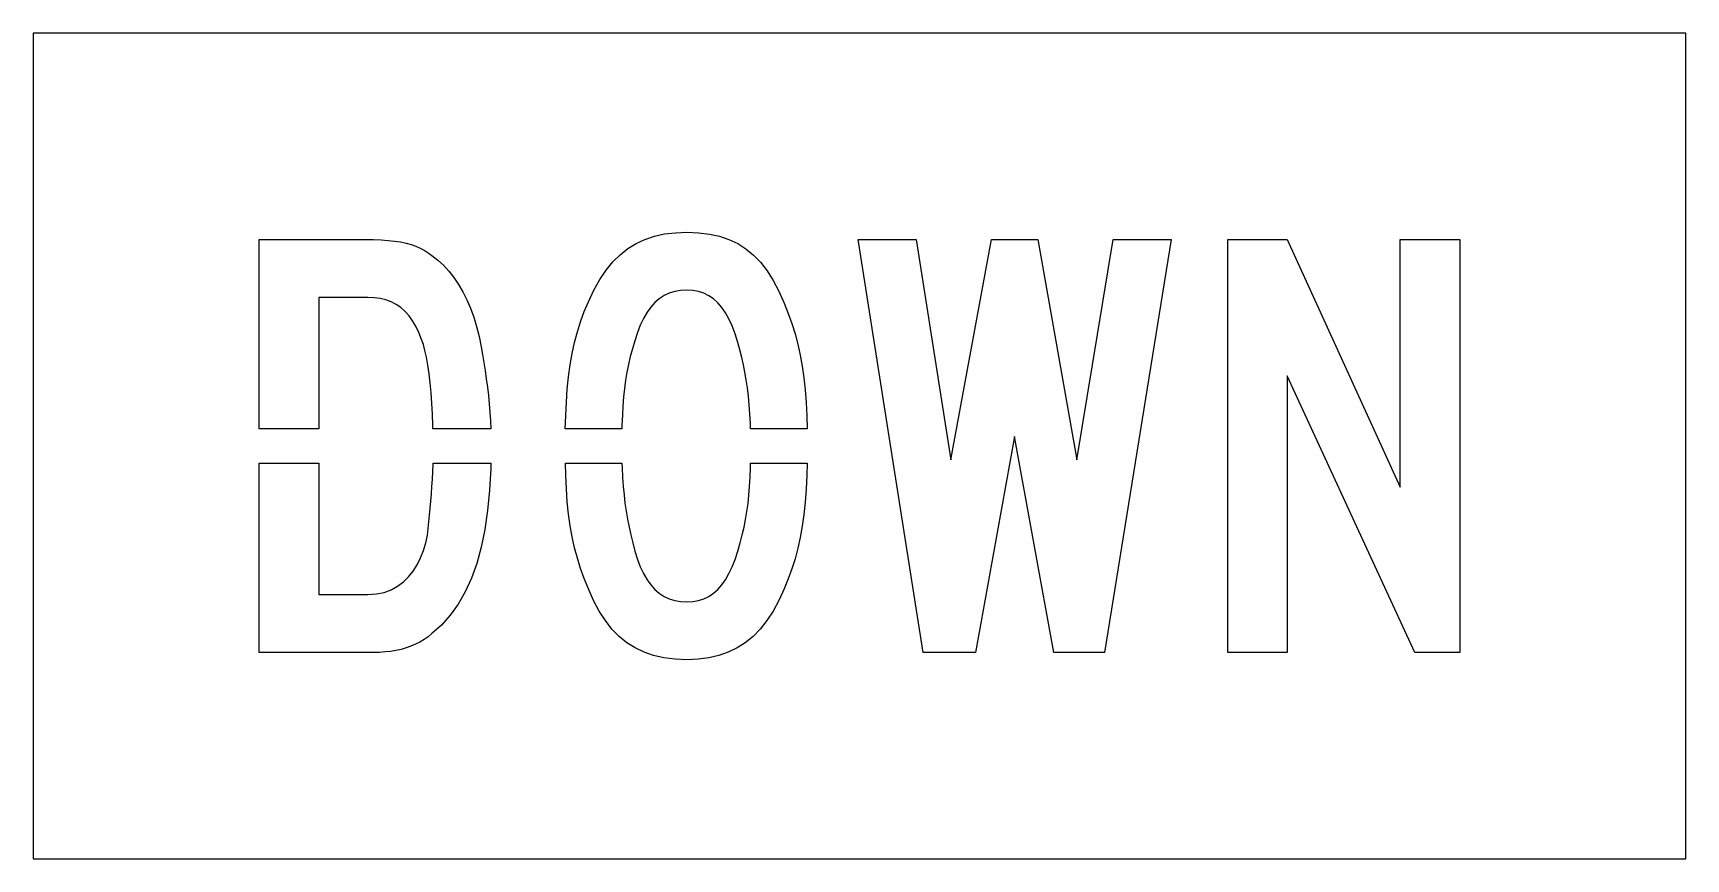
# Model space of a CAD drawing. Extents: x 0 to 24, y 0 to 12.
import ezdxf

# ---------------------------------------------------------------- set-up
doc = ezdxf.new("R2010")
doc.units = 0
doc.layers.add('CUT', color=7, linetype='Continuous')
doc.layers.add('OUTSIDE', color=1, linetype='Continuous')

msp = doc.modelspace()

# ---------------------------------------------------------------- linework, layer by layer
at = {"layer": 'CUT'}
for points in [[(5.7792, 6.7722), (5.766, 6.9156), (5.7504, 7.0506), (5.7324, 7.1754), (5.7126, 7.2888), (5.691, 7.3896), (5.6676, 7.476), (5.6424, 7.5474), (5.6028, 7.6476), (5.5596, 7.7388), (5.5116, 7.8204), (5.4588, 7.893), (5.4018, 7.956), (5.3394, 8.0106), (5.2728, 8.0562), (5.2008, 8.0934), (5.124, 8.1216), (5.0424, 8.142), (4.9554, 8.154), (4.863, 8.1576), (4.1472, 8.1576), (4.1472, 6.251), (3.2844, 6.251), (3.2844, 9), (4.821, 9), (4.9422, 8.9988), (5.0538, 8.9946), (5.1558, 8.9874), (5.25, 8.9772), (5.3364, 8.964), (5.4156, 8.9472), (5.4894, 8.9274), (5.5572, 8.9034), (5.6202, 8.8758), (5.6796, 8.844), (5.736, 8.8086), (5.7894, 8.7684), (5.877, 8.7012), (5.9592, 8.625), (6.0378, 8.5404), (6.111, 8.448), (6.1788, 8.3478), (6.2424, 8.2392), (6.3, 8.124), (6.3522, 8.001), (6.3996, 7.8714), (6.4404, 7.7346), (6.4758, 7.5918), (6.5052, 7.4424), (6.5256, 7.3302), (6.5454, 7.215), (6.564, 7.0968), (6.5808, 6.9774), (6.5964, 6.8562), (6.6108, 6.7344), (6.6228, 6.612), (6.633, 6.489), (6.6414, 6.3672), (6.6472, 6.251), (5.8067, 6.251), (5.8056, 6.3018), (5.799, 6.4638), (5.79, 6.621)], [(10.3884, 6.7248), (10.374, 6.8448), (10.3566, 6.9594), (10.3368, 7.071), (10.3146, 7.1802), (10.2894, 7.2876), (10.2618, 7.3956), (10.2318, 7.5054), (10.1928, 7.6308), (10.1508, 7.7442), (10.1046, 7.8456), (10.0548, 7.9356), (10.0008, 8.0142), (9.942, 8.0814), (9.8796, 8.1378), (9.8124, 8.1834), (9.7404, 8.2188), (9.6636, 8.2434), (9.5814, 8.2584), (9.495, 8.2632), (9.4032, 8.2584), (9.3174, 8.2434), (9.237, 8.2188), (9.1626, 8.1846), (9.093, 8.1396), (9.0288, 8.0844), (8.9694, 8.0184), (8.9148, 7.9422), (8.8644, 7.8546), (8.8176, 7.7562), (8.7756, 7.647), (8.7366, 7.5264), (8.7024, 7.4118), (8.6718, 7.2984), (8.6454, 7.1856), (8.622, 7.0716), (8.6028, 6.9558), (8.5866, 6.837), (8.574, 6.7134), (8.5638, 6.5844), (8.5566, 6.4488), (8.5512, 6.3048), (8.5501, 6.251), (7.7286, 6.251), (7.734, 6.4398), (7.7436, 6.6384), (7.7574, 6.8268), (7.7766, 7.0068), (7.8, 7.179), (7.8288, 7.344), (7.8636, 7.503), (7.9038, 7.6566), (7.9506, 7.806), (8.0034, 7.9518), (8.0634, 8.0946), (8.1444, 8.265), (8.2308, 8.418), (8.3226, 8.5548), (8.4204, 8.6748), (8.5248, 8.7792), (8.637, 8.8686), (8.757, 8.9424), (8.8848, 9.0024), (9.0222, 9.048), (9.1692, 9.0804), (9.327, 9.099), (9.495, 9.105), (9.663, 9.099), (9.8202, 9.0798), (9.9666, 9.0474), (10.104, 9.0018), (10.2312, 8.9412), (10.35, 8.8656), (10.4604, 8.775), (10.563, 8.6688), (10.6584, 8.5458), (10.7466, 8.406), (10.8288, 8.2488), (10.9056, 8.0736), (10.965, 7.9266), (11.0178, 7.779), (11.0646, 7.6302), (11.1048, 7.4778), (11.1396, 7.3218), (11.1684, 7.1604), (11.1924, 6.9924), (11.211, 6.8166), (11.2248, 6.6318), (11.235, 6.4368), (11.2398, 6.251), (10.4177, 6.251), (10.416, 6.3246), (10.4094, 6.4662), (10.3998, 6.5994)], [(13.6842, 3), (12.9264, 3), (11.979, 9), (12.8208, 9), (13.326, 5.8002), (13.9158, 9), (14.5896, 9), (15.1578, 5.8002), (15.684, 9), (16.5264, 9), (15.558, 3), (14.8212, 3), (14.2524, 6.1368)], [(18.21, 3), (17.3472, 3), (17.3472, 9), (18.21, 9), (19.8522, 5.4), (19.8522, 9), (20.7156, 9), (20.7156, 3), (20.0628, 3), (18.21, 7.0212)], [(6.3648, 4.0782), (6.2754, 3.8802), (6.1728, 3.7014), (6.0582, 3.5406), (5.9304, 3.3984), (5.7894, 3.2736), (5.7354, 3.2286), (5.6772, 3.1878), (5.6166, 3.1512), (5.5524, 3.1188), (5.4858, 3.09), (5.4156, 3.066), (5.3436, 3.0456), (5.2686, 3.0288), (5.1912, 3.0162), (5.112, 3.0072), (5.0304, 3.0018), (4.9476, 3), (3.2844, 3), (3.2844, 5.749), (4.1472, 5.749), (4.1472, 3.8424), (4.863, 3.8424), (4.9848, 3.8502), (5.097, 3.8736), (5.1996, 3.912), (5.2926, 3.963), (5.3772, 4.026), (5.4528, 4.0998), (5.5194, 4.1838), (5.5776, 4.2756), (5.6268, 4.3752), (5.6682, 4.4808), (5.7012, 4.5912), (5.7264, 4.7052), (5.7366, 4.8006), (5.7474, 4.8984), (5.757, 4.9974), (5.7666, 5.0982), (5.7762, 5.2008), (5.784, 5.3052), (5.7918, 5.4114), (5.7978, 5.5194), (5.8032, 5.6292), (5.8074, 5.7402), (5.8076, 5.749), (6.6481, 5.749), (6.6468, 5.6736), (6.6294, 5.3574), (6.6006, 5.0616), (6.5598, 4.7862), (6.507, 4.5306), (6.4422, 4.2948)], [(11.1684, 4.8342), (11.1396, 4.6704), (11.1048, 4.5132), (11.0646, 4.3614), (11.0178, 4.2138), (10.965, 4.0692), (10.9056, 3.9264), (10.8288, 3.7554), (10.7454, 3.6012), (10.6554, 3.4632), (10.5582, 3.3408), (10.4538, 3.234), (10.3422, 3.1422), (10.2222, 3.0654), (10.0944, 3.003), (9.9582, 2.955), (9.813, 2.9214), (9.6582, 2.9016), (9.495, 2.895), (9.3216, 2.9016), (9.1608, 2.9214), (9.0108, 2.955), (8.871, 3.003), (8.7414, 3.0654), (8.6214, 3.1422), (8.5098, 3.234), (8.406, 3.3408), (8.3106, 3.4632), (8.2218, 3.6012), (8.1396, 3.7554), (8.0634, 3.9264), (8.0034, 4.0734), (7.9506, 4.221), (7.9038, 4.3704), (7.8636, 4.5228), (7.8288, 4.6794), (7.8, 4.842), (7.7766, 5.0118), (7.7574, 5.1894), (7.7436, 5.3772), (7.734, 5.5752), (7.7291, 5.749), (8.5508, 5.749), (8.5524, 5.6844), (8.559, 5.5452), (8.5686, 5.4138), (8.5806, 5.289), (8.595, 5.1684), (8.6118, 5.0514), (8.6316, 4.9368), (8.6538, 4.8228), (8.679, 4.7088), (8.7066, 4.593), (8.7366, 4.4736), (8.7756, 4.353), (8.8176, 4.2438), (8.8644, 4.1454), (8.9148, 4.0578), (8.9694, 3.9816), (9.0288, 3.9156), (9.093, 3.8604), (9.1626, 3.8154), (9.237, 3.7812), (9.3174, 3.7566), (9.4032, 3.7416), (9.495, 3.7368), (9.5814, 3.7416), (9.6636, 3.7566), (9.7404, 3.7812), (9.8124, 3.8154), (9.8796, 3.8604), (9.942, 3.9156), (10.0008, 3.9816), (10.0548, 4.0578), (10.1046, 4.1454), (10.1508, 4.2438), (10.1928, 4.353), (10.2318, 4.4736), (10.2666, 4.5924), (10.2966, 4.7076), (10.3236, 4.8204), (10.3464, 4.9332), (10.3656, 5.0466), (10.3818, 5.163), (10.3944, 5.2842), (10.4046, 5.4108), (10.4124, 5.5452), (10.4172, 5.6892), (10.4184, 5.749), (11.2395, 5.749), (11.235, 5.574), (11.2248, 5.3742), (11.211, 5.1846), (11.1924, 5.0052)]]:
    msp.add_lwpolyline(points, close=True, dxfattribs=at)
at = {"layer": 'OUTSIDE'}
msp.add_lwpolyline([(0, 0), (24, 0), (24, 12), (0, 12)], close=True, dxfattribs=at)

doc.saveas('drawing.dxf')
